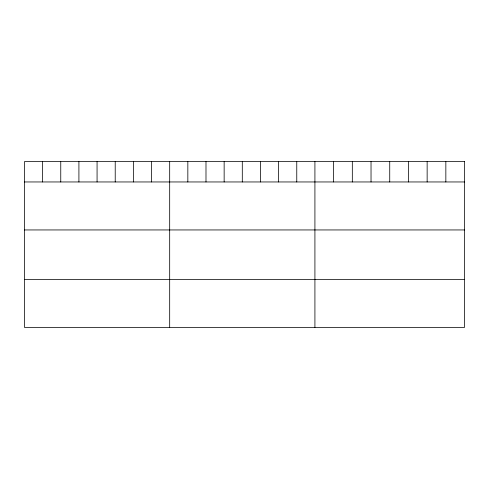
<?xml version="1.0" encoding="UTF-8"?>
<svg xmlns="http://www.w3.org/2000/svg" width="489" height="489" viewBox="0 0 489 489"><rect width="100%" height="100%" fill="white"/><g stroke="black" fill="none" stroke-linecap="round" stroke-linejoin="round"><path stroke-width="0.73" d="M24.45 181.957L464.55 181.957M24.45 229.946L464.55 229.946M24.45 279.39L464.55 279.39M445.846 161.614L445.846 181.957M427.141 161.614L427.141 181.957M408.437 161.614L408.437 181.957M389.733 161.614L389.733 181.957M371.029 161.614L371.029 181.957M352.324 161.614L352.324 181.957M333.62 161.614L333.62 181.957M314.916 161.614L314.916 327.385M296.762 161.614L296.762 181.957M278.608 161.614L278.608 181.957M260.454 161.614L260.454 181.957M242.299 161.614L242.299 181.957M224.145 161.614L224.145 181.957M205.991 161.614L205.991 181.957M187.837 161.614L187.837 181.957M169.683 161.614L169.683 327.385M151.529 161.614L151.529 181.957M133.375 161.614L133.375 181.957M115.221 161.614L115.221 181.957M97.067 161.614L97.067 181.957M78.912 161.614L78.912 181.957M60.758 161.614L60.758 181.957M42.604 161.614L42.604 181.957M464.55 161.614L24.45 161.614L24.45 327.385L464.55 327.385L464.55 161.614"/></g></svg>
